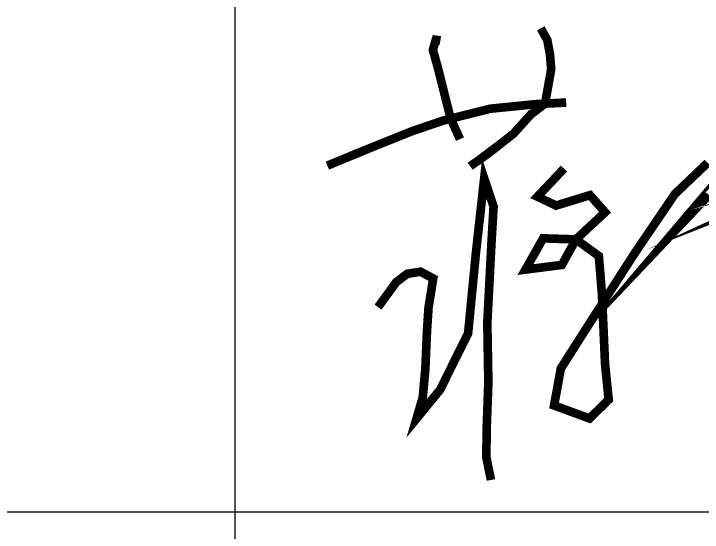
# Model space of a CAD drawing. Extents: x 69728788 to 150676229, y 20327566 to 43663798.
# Drawn here: x 75591350 to 75594537, y 20655206 to 20657603 of the extents above; entities that cross this region are included whole.
import ezdxf

# ---------------------------------------------------------------- set-up
doc = ezdxf.new("R2010")
doc.units = 0
doc.header["$LTSCALE"] = 1000
doc.header["$MEASUREMENT"] = 0
doc.layers.get('0').update_dxf_attribs({"linetype": 'CONTINUOUS'})
doc.layers.add('图框', color=253, linetype='CONTINUOUS')

msp = doc.modelspace()

# ---------------------------------------------------------------- linework, layer by layer
at = {"const_width": 40}
for points in [[(75593789.40455765, 20657536.07623874), (75593819.64903995, 20657481.67423408), (75593831.74596635, 20657418.20455345), (75593837.79442954, 20657347.17932016), (75593809.20148262, 20657187.65838028), (75593744.03891733, 20657138.6359391), (75593663.89461368, 20657049.47636665), (75593544.43096659, 20656955.78346262), (75593462.77454713, 20656898.3582241), (75593503.60275686, 20656927.07084336), (75593604.16279015, 20657002.62991463), (75593663.89461368, 20657049.47636665), (75593744.03891733, 20657138.6359391), (75593809.20148262, 20657187.65838028)], [(75593324.95320767, 20657480.00917663), (75593303.7835865, 20657483.03241051), (75593290.1745443, 20657436.18494568), (75593311.34416547, 20657360.62638081), (75593343.10076359, 20657235.19813006), (75593372.51122662, 20657118.29619064), (75593415.68448827, 20657023.63354074), (75593394.09785745, 20657070.96486569)], [(75592801.70914903, 20656901.20522926), (75593014.92614198, 20656988.85369117), (75593196.38870314, 20657061.39003498), (75593338.53192088, 20657109.74759752), (75593554.77531177, 20657164.150615), (75593764.9680731, 20657185.30717521), (75593907.11129084, 20657192.86272784), (75593797.2597841, 20657187.02362517), (75593764.9680731, 20657185.30717521)], [(75595209.43077049, 20656909.15476448), (75595337.08323956, 20656942.85192158), (75595105.8616701, 20656870.64271497), (75594954.12366602, 20656800.84095456), (75594954.12366602, 20656800.84095456), (75595221.47245482, 20656906.74731828)], [(75594706.90248165, 20656951.30229069), (75594384.70772082, 20656572.34780446), (75594384.70772082, 20656572.34780446), (75594567.3892189, 20656764.89283019)], [(75593036.29506779, 20656246.92576732), (75593120.59444037, 20656362.46090303), (75593171.17449716, 20656400.97193972), (75593233.79515514, 20656410.59969889), (75593291.60217226, 20656379.30897518), (75593269.92345765, 20656244.51933394), (75593262.69866368, 20656133.79909063), (75593255.47386974, 20655965.31127947), (75593243.43110222, 20655830.52062541), (75593214.52759367, 20655731.83558748), (75593322.91250125, 20655864.21879534), (75593452.97395706, 20656124.17133146), (75593489.1022596, 20656494.84309808), (75593527.6395489, 20656841.44647958), (75593527.6395489, 20656841.44647958), (75593527.6395489, 20656841.44647958), (75593570.99481174, 20656711.47071791), (75593561.35886464, 20656545.38934014), (75593542.09130317, 20656174.71757352), (75593546.90927672, 20655900.32339864), (75593539.6823164, 20655700.54486375), (75593537.27332962, 20655553.72001714), (75593558.95204422, 20655447.81365342), (75593537.27332962, 20655553.72001714)], [(75593896.76694566, 20656887.49179993), (75593773.93245015, 20656757.51603828), (75593860.63864315, 20656716.59755538), (75594017.19462076, 20656764.73635124), (75594017.19462076, 20656764.73635124), (75594087.04440537, 20656685.30683167), (75593952.164976, 20656560.14393678), (75593887.13316491, 20656442.2033805), (75593718.5344198, 20656420.54041595), (75593800.42480558, 20656564.95882917), (75593952.164976, 20656560.14393678), (75594058.14089683, 20656483.12186339), (75594072.5926511, 20656307.41272644), (75594087.04440537, 20655982.47230949), (75594103.90298009, 20655818.79939073), (75594014.78780034, 20655732.14854535), (75593851.0048624, 20655792.32254659), (75593882.31735772, 20655963.21679115), (75594017.19462076, 20656175.0295186), (75594221.92166841, 20656492.74962256), (75594409.79014134, 20656769.55023084), (75594561.52814543, 20656913.96864406)]]:
    msp.add_lwpolyline(points, dxfattribs=at)
at = {"layer": '图框', "color": 0}
msp.add_line((75584406.58428687, 20655299.9967825), (75596425.05594593, 20655299.9967825), dxfattribs=at)
msp.add_lwpolyline([(75592374.59064019, 20650917.59791588), (75592374.59064019, 20662471.1979159)], dxfattribs=at)

doc.saveas('drawing.dxf')
